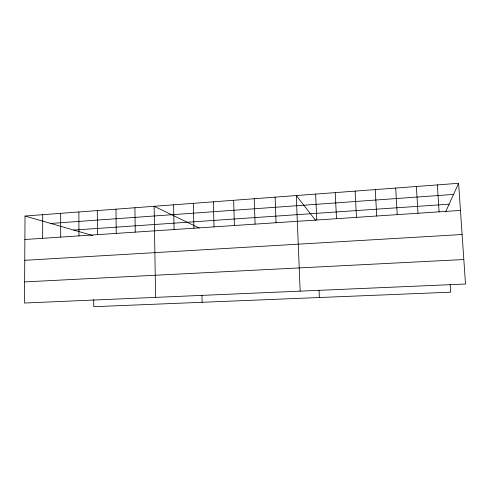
<?xml version="1.0" encoding="UTF-8"?>
<svg xmlns="http://www.w3.org/2000/svg" width="490" height="490" viewBox="0 0 490 490"><rect width="100%" height="100%" fill="white"/><g stroke="black" fill="none" stroke-linecap="round" stroke-linejoin="round"><path stroke-width="0.73" d="M42.661 238.311L42.734 214.7M25.021 216.035L24.5 303.028L465.5 284.022L458.609 183.303L25.021 216.035L92.641 235.519M445.698 211.668L458.609 183.303M50.746 223.446L453.544 194.426M73.763 230.079L449.11 204.177M24.88 239.5L460.465 210.418M24.757 260.312L462.113 234.508M24.629 281.909L463.822 259.529M199.148 228.028L154.13 206.29L155.593 297.381M315.572 220.347L296.291 195.553L300.156 291.146M450.169 284.721L450.659 292.181L93.743 306.697L93.7 299.525M437.35 184.908L439.095 211.845M416.377 186.488L418.013 213.254M395.693 188.05L397.225 214.645M375.279 189.593L376.706 216.01M355.14 191.112L356.469 217.364M335.264 192.613L336.495 218.693M315.646 194.095L316.785 220.01M319.051 290.368L319.364 297.522M275.104 197.151L276.048 222.73M254.224 198.732L255.07 224.132M233.638 200.281L234.392 225.51M213.346 201.819L214.001 226.87M201.947 295.586L202.113 302.293M193.329 203.326L193.899 228.218M173.595 204.82L174.073 229.541M134.928 207.736L135.24 232.131M115.989 209.169L116.222 233.399M97.308 210.578L97.461 234.655M78.872 211.968L78.951 235.886M60.68 213.34L60.687 237.105"/></g></svg>
